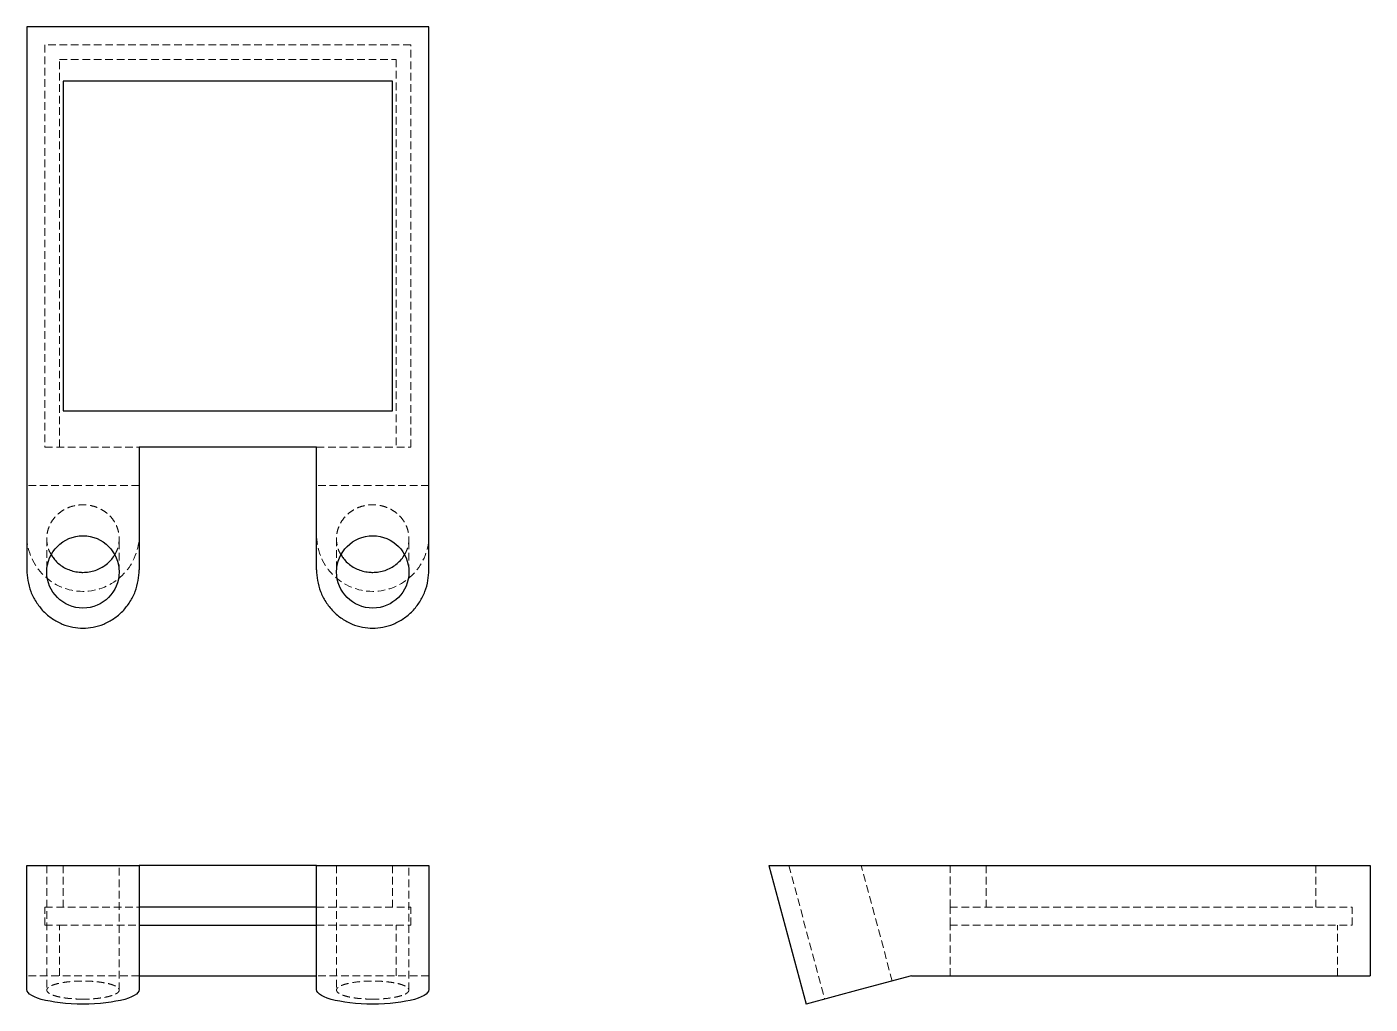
# Model space of a CAD drawing. Header units: millimetres. Extents: x 50 to 273, y 45 to 208.
import ezdxf

# ---------------------------------------------------------------- set-up
doc = ezdxf.new("R2010")
doc.units = ezdxf.units.MM
doc.linetypes.add('HIDDEN', pattern=[1.905, 1.27, -0.635])

msp = doc.modelspace()

# ---------------------------------------------------------------- linework, layer by layer
at = {"color": 7, "linetype": 'Continuous', "lineweight": 25}
for p, q in [((49.57, 208), (49.57, 117.67)), ((116.43, 208), (49.57, 208)), ((116.43, 117.67), (116.43, 208)), ((110.41, 198.96), (55.59, 198.96)), ((55.59, 198.96), (55.59, 144.14)), ((110.41, 144.14), (110.41, 198.96)), ((55.59, 144.14), (110.41, 144.14)), ((97.76, 138.12), (68.24, 138.12)), ((68.24, 138.12), (68.24, 117.67)), ((97.76, 117.67), (97.76, 138.12)), ((49.57, 47.88), (49.57, 68.54)), ((68.24, 68.54), (68.24, 47.88)), ((97.76, 68.54), (68.24, 68.54)), ((97.76, 47.88), (97.76, 68.54)), ((116.43, 68.54), (116.43, 47.88)), ((173, 68.54), (179.18, 45.46)), ((182.67, 68.54), (273, 68.54)), ((273, 68.54), (273, 50.16)), ((97.76, 61.61), (68.24, 61.61)), ((68.24, 58.6), (97.76, 58.6)), ((68.24, 50.16), (97.76, 50.16)), ((196.71, 50.16), (188.2, 47.88)), ((196.71, 50.16), (273, 50.16)), ((188.2, 47.88), (179.18, 45.46))]:
    msp.add_line(p, q, dxfattribs=at)
at = {"color": 7, "linetype": 'HIDDEN', "lineweight": 18}
for p, q in [((113.42, 204.99), (52.58, 204.99)), ((52.58, 204.99), (52.58, 138.12)), ((113.42, 138.12), (113.42, 204.99)), ((54.99, 202.58), (111.01, 202.58)), ((54.99, 138.12), (54.99, 202.58)), ((111.01, 202.58), (111.01, 138.12)), ((52.58, 138.12), (68.24, 138.12)), ((97.76, 138.12), (113.42, 138.12)), ((68.24, 131.71), (49.57, 131.71)), ((116.43, 131.71), (97.76, 131.71)), ((52.88, 122.89), (52.88, 117.34)), ((64.93, 117.34), (64.93, 122.89)), ((101.07, 122.89), (101.07, 117.34)), ((113.12, 117.34), (113.12, 122.89)), ((52.88, 68.54), (52.88, 47.8)), ((55.59, 68.54), (55.59, 61.61)), ((64.93, 47.8), (64.93, 68.54)), ((101.07, 68.54), (101.07, 47.8)), ((110.41, 68.54), (110.41, 61.61)), ((113.12, 47.8), (113.12, 68.54)), ((176.31, 68.54), (182.27, 46.29)), ((193.51, 49.3), (188.36, 68.54)), ((203.12, 61.61), (203.12, 68.54)), ((209.14, 68.54), (209.14, 61.61)), ((263.96, 68.54), (263.96, 61.61)), ((52.58, 58.6), (52.58, 61.61)), ((52.58, 61.61), (68.24, 61.61)), ((97.76, 61.61), (113.42, 61.61)), ((113.42, 58.6), (113.42, 61.61)), ((203.12, 61.61), (269.99, 61.61)), ((203.12, 58.6), (203.12, 61.61)), ((269.99, 58.6), (269.99, 61.61)), ((52.58, 58.6), (54.99, 58.6)), ((54.99, 50.16), (54.99, 58.6)), ((54.99, 58.6), (68.24, 58.6)), ((97.76, 58.6), (111.01, 58.6)), ((111.01, 58.6), (113.42, 58.6)), ((111.01, 50.16), (111.01, 58.6)), ((203.12, 58.6), (269.99, 58.6)), ((203.12, 50.16), (203.12, 58.6)), ((267.58, 50.16), (267.58, 58.6)), ((68.24, 50.16), (49.57, 50.16)), ((116.43, 50.16), (97.76, 50.16))]:
    msp.add_line(p, q, dxfattribs=at)
at = {"color": 7, "linetype": 'Continuous', "lineweight": 25, "flags": 128}
for points in [[(68.24, 47.88), (68.19, 47.63), (68.04, 47.38), (67.78, 47.13), (67.43, 46.9), (66.99, 46.67), (66.46, 46.46), (65.84, 46.26), (65.15, 46.09), (64.39, 45.93), (63.57, 45.79), (62.7, 45.67), (61.79, 45.58), (60.84, 45.52), (59.88, 45.48), (58.9, 45.46), (57.93, 45.48), (56.96, 45.52), (56.02, 45.58), (55.11, 45.67), (54.23, 45.79), (53.42, 45.93), (52.66, 46.09), (51.96, 46.26), (51.35, 46.46), (50.82, 46.67), (50.37, 46.9), (50.02, 47.13), (49.77, 47.38), (49.62, 47.63), (49.57, 47.88)], [(116.43, 47.88), (116.38, 47.63), (116.23, 47.38), (115.98, 47.13), (115.63, 46.9), (115.18, 46.67), (114.65, 46.46), (114.04, 46.26), (113.34, 46.09), (112.58, 45.93), (111.77, 45.79), (110.89, 45.67), (109.98, 45.58), (109.04, 45.52), (108.07, 45.48), (107.1, 45.46), (106.12, 45.48), (105.16, 45.52), (104.21, 45.58), (103.3, 45.67), (102.43, 45.79), (101.61, 45.93), (100.85, 46.09), (100.16, 46.26), (99.54, 46.46), (99.01, 46.67), (98.57, 46.9), (98.22, 47.13), (97.96, 47.38), (97.81, 47.63), (97.76, 47.88)]]:
    msp.add_lwpolyline(points, dxfattribs=at)
at = {"color": 7, "linetype": 'Continuous', "lineweight": 25}
for centre in [(58.9, 117.34), (107.1, 117.34)]:
    msp.add_circle(centre, 6.02, dxfattribs=at)
at = {"color": 7, "linetype": 'HIDDEN', "lineweight": 18}
for centre in [(58.9, 123.45), (107.1, 123.45)]:
    msp.add_arc(centre, 9.34, 181.5481, 358.4519, dxfattribs=at)
for points, knots in [([(64.18, 120.21), (64.31, 120.44), (64.6, 120.96), (64.84, 121.83), (64.95, 122.77), (64.89, 123.69), (64.67, 124.59), (64.3, 125.44), (63.79, 126.22), (63.15, 126.92), (62.38, 127.51), (61.52, 127.99), (60.57, 128.32), (59.68, 128.49), (58.78, 128.53), (57.86, 128.46), (56.85, 128.21), (55.89, 127.8), (55.03, 127.24), (54.28, 126.54), (53.68, 125.75), (53.23, 124.87), (52.96, 123.96), (52.85, 123.02), (52.91, 122.1), (53.14, 121.2), (53.39, 120.55), (53.61, 120.24), (53.65, 120.18)], [0, 0, 0, 0, 0.03325, 0.074419, 0.113158, 0.153051, 0.19129, 0.230619, 0.269214, 0.308873, 0.348512, 0.389228, 0.430191, 0.472281, 0.499117, 0.541182, 0.584454, 0.626522, 0.669852, 0.711174, 0.753777, 0.793715, 0.834885, 0.873624, 0.913517, 0.951755, 0.991084, 1, 1, 1, 1]), ([(112.38, 120.21), (112.51, 120.44), (112.79, 120.96), (113.04, 121.83), (113.15, 122.77), (113.09, 123.69), (112.87, 124.59), (112.5, 125.44), (111.98, 126.22), (111.34, 126.92), (110.57, 127.51), (109.71, 127.99), (108.76, 128.32), (107.88, 128.49), (106.97, 128.53), (106.06, 128.46), (105.05, 128.21), (104.09, 127.8), (103.22, 127.24), (102.47, 126.54), (101.87, 125.75), (101.43, 124.87), (101.15, 123.96), (101.05, 123.02), (101.1, 122.1), (101.33, 121.2), (101.58, 120.55), (101.8, 120.24), (101.84, 120.18)], [0, 0, 0, 0, 0.03325, 0.074419, 0.113158, 0.153051, 0.19129, 0.230619, 0.269214, 0.308873, 0.348512, 0.389228, 0.430191, 0.472281, 0.499117, 0.541182, 0.584454, 0.626522, 0.669852, 0.711174, 0.753777, 0.793715, 0.834885, 0.873624, 0.913517, 0.951755, 0.991084, 1, 1, 1, 1]), ([(58.9, 46.29), (59.29, 46.29), (59.68, 46.3), (60.25, 46.33), (60.44, 46.34), (60.81, 46.37), (60.99, 46.39), (61.54, 46.44), (61.88, 46.49), (62.53, 46.59), (62.84, 46.66), (63.41, 46.79), (63.66, 46.87), (63.99, 46.99), (64.1, 47.03), (64.29, 47.12), (64.38, 47.17), (64.61, 47.3), (64.73, 47.4), (64.89, 47.6), (64.93, 47.7), (64.93, 47.85), (64.92, 47.9), (64.88, 48), (64.85, 48.05), (64.73, 48.19), (64.61, 48.29), (64.38, 48.43), (64.29, 48.47), (64.1, 48.56), (64, 48.6), (63.67, 48.73), (63.41, 48.8), (62.85, 48.94), (62.54, 49), (62.05, 49.08), (61.89, 49.11), (61.54, 49.15), (61.36, 49.17), (60.82, 49.23), (60.45, 49.26), (59.69, 49.3), (59.3, 49.3), (58.51, 49.3), (58.13, 49.3), (57.56, 49.27), (57.37, 49.26), (57, 49.23), (56.81, 49.21), (56.27, 49.16), (55.93, 49.11), (55.27, 49), (54.96, 48.94), (54.4, 48.8), (54.15, 48.73), (53.81, 48.61), (53.71, 48.56), (53.52, 48.48), (53.43, 48.43), (53.2, 48.29), (53.08, 48.2), (52.92, 48), (52.88, 47.9), (52.88, 47.75), (52.89, 47.7), (52.93, 47.6), (52.96, 47.55), (53.08, 47.4), (53.19, 47.31), (53.43, 47.17), (53.51, 47.12), (53.7, 47.04), (53.81, 46.99), (54.14, 46.87), (54.39, 46.8), (54.96, 46.66), (55.27, 46.59), (55.75, 46.51), (55.92, 46.49), (56.27, 46.44), (56.45, 46.42), (56.99, 46.37), (57.36, 46.34), (58.12, 46.3), (58.51, 46.29), (58.9, 46.29)], [0, 0, 0, 0, 0.03125, 0.03125, 0.046875, 0.046875, 0.0625, 0.0625, 0.09375, 0.09375, 0.125, 0.125, 0.15625, 0.15625, 0.171875, 0.171875, 0.1875, 0.1875, 0.21875, 0.21875, 0.25, 0.25, 0.265625, 0.265625, 0.28125, 0.28125, 0.3125, 0.3125, 0.328125, 0.328125, 0.34375, 0.34375, 0.375, 0.375, 0.40625, 0.40625, 0.421875, 0.421875, 0.4375, 0.4375, 0.46875, 0.46875, 0.5, 0.5, 0.53125, 0.53125, 0.546875, 0.546875, 0.5625, 0.5625, 0.59375, 0.59375, 0.625, 0.625, 0.65625, 0.65625, 0.671875, 0.671875, 0.6875, 0.6875, 0.71875, 0.71875, 0.75, 0.75, 0.765625, 0.765625, 0.78125, 0.78125, 0.8125, 0.8125, 0.828125, 0.828125, 0.84375, 0.84375, 0.875, 0.875, 0.90625, 0.90625, 0.921875, 0.921875, 0.9375, 0.9375, 0.96875, 0.96875, 1, 1, 1, 1]), ([(107.1, 46.29), (107.49, 46.29), (107.87, 46.3), (108.44, 46.33), (108.63, 46.34), (109, 46.37), (109.19, 46.39), (109.73, 46.44), (110.07, 46.49), (110.73, 46.59), (111.04, 46.66), (111.6, 46.79), (111.85, 46.87), (112.19, 46.99), (112.29, 47.03), (112.48, 47.12), (112.57, 47.17), (112.8, 47.3), (112.92, 47.4), (113.08, 47.6), (113.12, 47.7), (113.12, 47.85), (113.11, 47.9), (113.07, 48), (113.04, 48.05), (112.92, 48.19), (112.81, 48.29), (112.57, 48.43), (112.49, 48.47), (112.3, 48.56), (112.19, 48.6), (111.86, 48.73), (111.61, 48.8), (111.04, 48.94), (110.73, 49), (110.25, 49.08), (110.08, 49.11), (109.73, 49.15), (109.55, 49.17), (109.01, 49.23), (108.64, 49.26), (107.88, 49.3), (107.49, 49.3), (106.71, 49.3), (106.32, 49.3), (105.75, 49.27), (105.57, 49.26), (105.19, 49.23), (105.01, 49.21), (104.46, 49.16), (104.12, 49.11), (103.47, 49), (103.16, 48.94), (102.59, 48.8), (102.34, 48.73), (102.01, 48.61), (101.9, 48.56), (101.71, 48.48), (101.62, 48.43), (101.39, 48.29), (101.27, 48.2), (101.11, 48), (101.07, 47.9), (101.07, 47.75), (101.08, 47.7), (101.12, 47.6), (101.15, 47.55), (101.27, 47.4), (101.39, 47.31), (101.62, 47.17), (101.71, 47.12), (101.9, 47.04), (102, 46.99), (102.33, 46.87), (102.59, 46.8), (103.15, 46.66), (103.46, 46.59), (103.95, 46.51), (104.12, 46.49), (104.46, 46.44), (104.64, 46.42), (105.18, 46.37), (105.55, 46.34), (106.31, 46.3), (106.71, 46.29), (107.1, 46.29)], [0, 0, 0, 0, 0.03125, 0.03125, 0.046875, 0.046875, 0.0625, 0.0625, 0.09375, 0.09375, 0.125, 0.125, 0.15625, 0.15625, 0.171875, 0.171875, 0.1875, 0.1875, 0.21875, 0.21875, 0.25, 0.25, 0.265625, 0.265625, 0.28125, 0.28125, 0.3125, 0.3125, 0.328125, 0.328125, 0.34375, 0.34375, 0.375, 0.375, 0.40625, 0.40625, 0.421875, 0.421875, 0.4375, 0.4375, 0.46875, 0.46875, 0.5, 0.5, 0.53125, 0.53125, 0.546875, 0.546875, 0.5625, 0.5625, 0.59375, 0.59375, 0.625, 0.625, 0.65625, 0.65625, 0.671875, 0.671875, 0.6875, 0.6875, 0.71875, 0.71875, 0.75, 0.75, 0.765625, 0.765625, 0.78125, 0.78125, 0.8125, 0.8125, 0.828125, 0.828125, 0.84375, 0.84375, 0.875, 0.875, 0.90625, 0.90625, 0.921875, 0.921875, 0.9375, 0.9375, 0.96875, 0.96875, 1, 1, 1, 1])]:
    msp.add_open_spline(points, degree=3, knots=knots, dxfattribs=at)
at = {"color": 7, "linetype": 'Continuous', "lineweight": 25}
for points, knots in [([(53.65, 120.18), (53.77, 119.98), (54.06, 119.51), (54.66, 118.87), (55.42, 118.27), (56.29, 117.8), (57.24, 117.47), (58.12, 117.3), (58.68, 117.28), (58.9, 117.27)], [0, 0, 0, 0, 0.114336, 0.267115, 0.419816, 0.576671, 0.734472, 0.896619, 1, 1, 1, 1]), ([(58.9, 117.27), (59.25, 117.29), (59.94, 117.32), (60.95, 117.58), (61.91, 117.99), (62.78, 118.55), (63.52, 119.25), (63.99, 119.81), (64.16, 120.16), (64.18, 120.21)], [0, 0, 0, 0, 0.160952, 0.326523, 0.487492, 0.653283, 0.811395, 0.974406, 1, 1, 1, 1]), ([(101.84, 120.18), (101.96, 119.98), (102.25, 119.51), (102.86, 118.87), (103.62, 118.27), (104.48, 117.8), (105.43, 117.47), (106.32, 117.3), (106.88, 117.28), (107.1, 117.27)], [0, 0, 0, 0, 0.114336, 0.267115, 0.419816, 0.576671, 0.734472, 0.896619, 1, 1, 1, 1]), ([(107.1, 117.27), (107.44, 117.29), (108.14, 117.32), (109.15, 117.58), (110.11, 117.99), (110.97, 118.55), (111.71, 119.25), (112.18, 119.81), (112.35, 120.16), (112.38, 120.21)], [0, 0, 0, 0, 0.160952, 0.326523, 0.487492, 0.653283, 0.811395, 0.974406, 1, 1, 1, 1]), ([(49.57, 117.67), (49.57, 117.1), (49.62, 116.51), (49.83, 115.31), (49.99, 114.7), (50.45, 113.51), (50.74, 112.93), (51.44, 111.82), (51.85, 111.3), (52.76, 110.36), (53.26, 109.94), (54.33, 109.21), (54.89, 108.91), (56.04, 108.44), (56.63, 108.27), (57.78, 108.05), (58.35, 108), (58.9, 108)], [0, 0, 0, 0, 0.125, 0.125, 0.25, 0.25, 0.375, 0.375, 0.5, 0.5, 0.625, 0.625, 0.75, 0.75, 0.875, 0.875, 1, 1, 1, 1]), ([(58.9, 108), (59.45, 108), (60.02, 108.05), (61.18, 108.27), (61.77, 108.44), (62.92, 108.91), (63.48, 109.21), (64.55, 109.94), (65.05, 110.36), (65.96, 111.3), (66.37, 111.82), (67.07, 112.93), (67.36, 113.51), (67.81, 114.7), (67.98, 115.31), (68.19, 116.51), (68.24, 117.1), (68.24, 117.67)], [0, 0, 0, 0, 0.125, 0.125, 0.25, 0.25, 0.375, 0.375, 0.5, 0.5, 0.625, 0.625, 0.75, 0.75, 0.875, 0.875, 1, 1, 1, 1]), ([(97.76, 117.67), (97.76, 117.1), (97.81, 116.51), (98.02, 115.31), (98.19, 114.7), (98.64, 113.51), (98.93, 112.93), (99.63, 111.82), (100.04, 111.3), (100.95, 110.36), (101.45, 109.94), (102.52, 109.21), (103.08, 108.91), (104.23, 108.44), (104.82, 108.27), (105.98, 108.05), (106.55, 108), (107.1, 108)], [0, 0, 0, 0, 0.125, 0.125, 0.25, 0.25, 0.375, 0.375, 0.5, 0.5, 0.625, 0.625, 0.75, 0.75, 0.875, 0.875, 1, 1, 1, 1]), ([(107.1, 108), (107.65, 108), (108.22, 108.05), (109.37, 108.27), (109.96, 108.44), (111.11, 108.91), (111.67, 109.21), (112.74, 109.94), (113.24, 110.36), (114.15, 111.3), (114.56, 111.82), (115.26, 112.93), (115.55, 113.51), (116.01, 114.7), (116.17, 115.31), (116.38, 116.51), (116.43, 117.1), (116.43, 117.67)], [0, 0, 0, 0, 0.125, 0.125, 0.25, 0.25, 0.375, 0.375, 0.5, 0.5, 0.625, 0.625, 0.75, 0.75, 0.875, 0.875, 1, 1, 1, 1]), ([(49.57, 68.54), (49.57, 68.54), (49.62, 68.54), (49.83, 68.54), (49.99, 68.54), (50.45, 68.54), (50.74, 68.54), (51.44, 68.54), (51.85, 68.54), (52.76, 68.54), (53.26, 68.54), (54.33, 68.54), (54.89, 68.54), (56.04, 68.54), (56.63, 68.54), (57.78, 68.54), (58.35, 68.54), (58.9, 68.54)], [0, 0, 0, 0, 0.125, 0.125, 0.25, 0.25, 0.375, 0.375, 0.5, 0.5, 0.625, 0.625, 0.75, 0.75, 0.875, 0.875, 1, 1, 1, 1]), ([(58.9, 68.54), (59.45, 68.54), (60.02, 68.54), (61.18, 68.54), (61.77, 68.54), (62.92, 68.54), (63.48, 68.54), (64.55, 68.54), (65.05, 68.54), (65.96, 68.54), (66.37, 68.54), (67.07, 68.54), (67.36, 68.54), (67.81, 68.54), (67.98, 68.54), (68.19, 68.54), (68.24, 68.54), (68.24, 68.54)], [0, 0, 0, 0, 0.125, 0.125, 0.25, 0.25, 0.375, 0.375, 0.5, 0.5, 0.625, 0.625, 0.75, 0.75, 0.875, 0.875, 1, 1, 1, 1]), ([(97.76, 68.54), (97.76, 68.54), (97.81, 68.54), (98.02, 68.54), (98.19, 68.54), (98.64, 68.54), (98.93, 68.54), (99.63, 68.54), (100.04, 68.54), (100.95, 68.54), (101.45, 68.54), (102.52, 68.54), (103.08, 68.54), (104.23, 68.54), (104.82, 68.54), (105.98, 68.54), (106.55, 68.54), (107.1, 68.54)], [0, 0, 0, 0, 0.125, 0.125, 0.25, 0.25, 0.375, 0.375, 0.5, 0.5, 0.625, 0.625, 0.75, 0.75, 0.875, 0.875, 1, 1, 1, 1]), ([(107.1, 68.54), (107.65, 68.54), (108.22, 68.54), (109.37, 68.54), (109.96, 68.54), (111.11, 68.54), (111.67, 68.54), (112.74, 68.54), (113.24, 68.54), (114.15, 68.54), (114.56, 68.54), (115.26, 68.54), (115.55, 68.54), (116.01, 68.54), (116.17, 68.54), (116.38, 68.54), (116.43, 68.54), (116.43, 68.54)], [0, 0, 0, 0, 0.125, 0.125, 0.25, 0.25, 0.375, 0.375, 0.5, 0.5, 0.625, 0.625, 0.75, 0.75, 0.875, 0.875, 1, 1, 1, 1]), ([(173, 68.54), (173, 68.54), (173.05, 68.54), (173.27, 68.54), (173.44, 68.54), (173.91, 68.54), (174.21, 68.54), (174.94, 68.54), (175.36, 68.54), (176.3, 68.54), (176.82, 68.54), (177.93, 68.54), (178.51, 68.54), (179.7, 68.54), (180.31, 68.54), (181.51, 68.54), (182.1, 68.54), (182.67, 68.54)], [0, 0, 0, 0, 0.125, 0.125, 0.25, 0.25, 0.375, 0.375, 0.5, 0.5, 0.625, 0.625, 0.75, 0.75, 0.875, 0.875, 1, 1, 1, 1])]:
    msp.add_open_spline(points, degree=3, knots=knots, dxfattribs=at)

doc.saveas('drawing.dxf')
